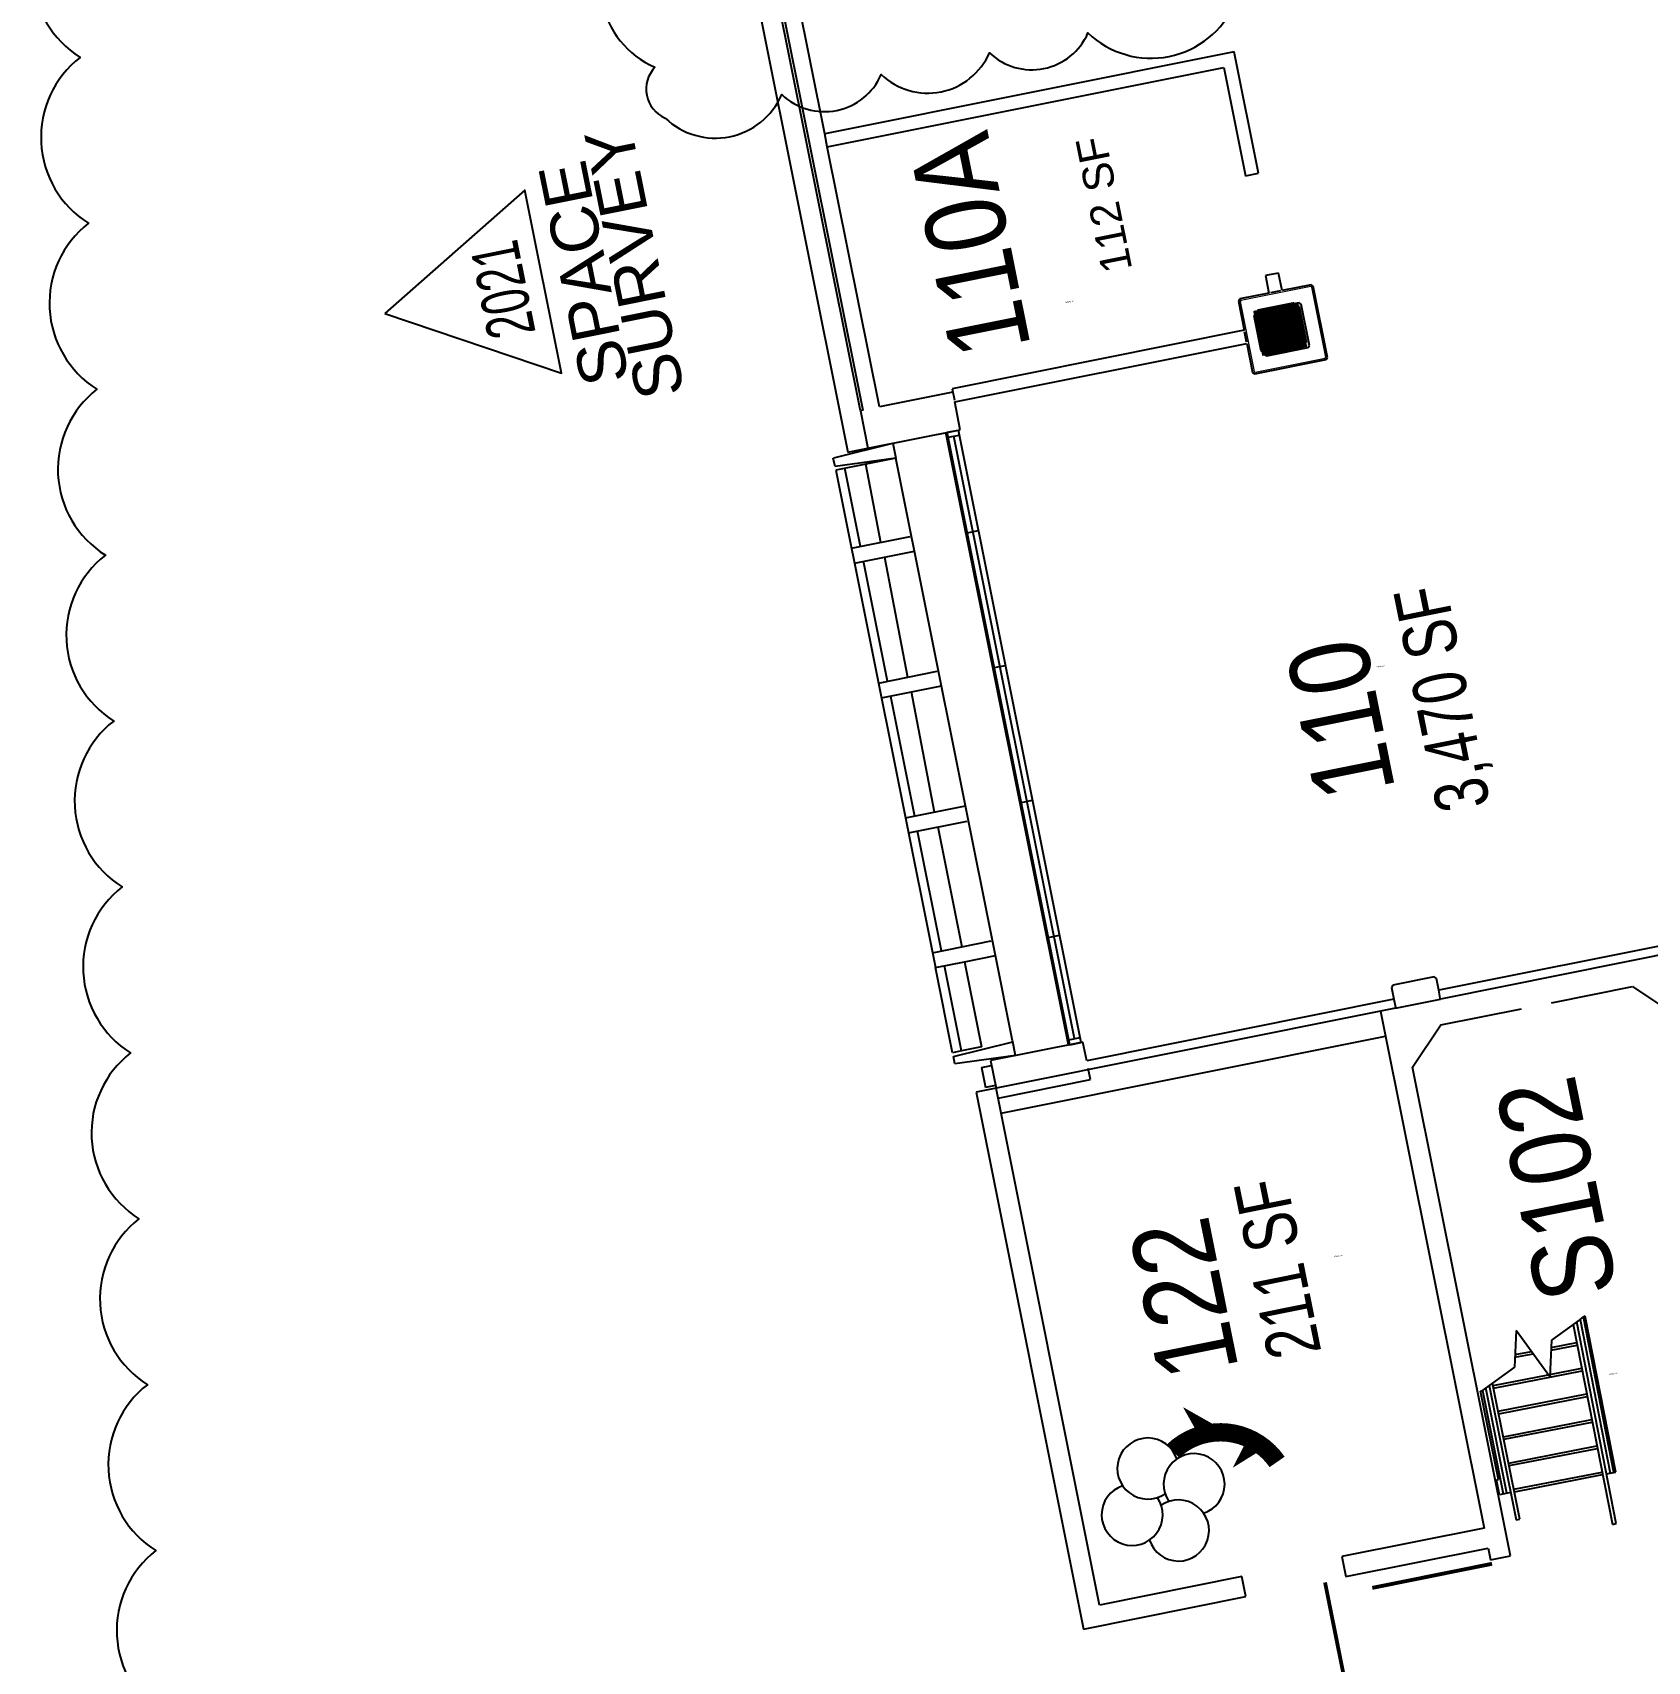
# Model space of a CAD drawing. Header units: inches. Extents: x 69200890 to 69205124, y 27678531 to 27681974.
# Drawn here: x 69201043 to 69201677, y 27679688 to 27680327 of the extents above; entities that cross this region are included whole.
import ezdxf
from ezdxf.enums import TextEntityAlignment as Align

# ---------------------------------------------------------------- set-up
doc = ezdxf.new("R2010")
doc.units = ezdxf.units.IN
doc.header["$LTSCALE"] = 10
doc.header["$MEASUREMENT"] = 0
doc.layers.get('0').update_dxf_attribs({"linetype": 'CONTINUOUS'})
for name, color, linetype in [('A-COLS', 5, 'CONTINUOUS'), ('A-DOOR', 2, 'CONTINUOUS'), ('A-FLOR', 3, 'CONTINUOUS'), ('A-GLAZ', 1, 'CONTINUOUS'), ('A-IDEN-ICON', 4, 'CONTINUOUS'), ('A-IDEN-RNUM', 7, 'CONTINUOUS'), ('A-IDEN-SNUM', 4, 'CONTINUOUS'), ('A-IDEN-VNUM', 4, 'CONTINUOUS'), ('A-WALL', 5, 'CONTINUOUS'), ('AREA-TEXT', 3, 'CONTINUOUS')]:
    doc.layers.add(name, color=color, linetype=linetype)
doc.layers.add('A-REV', color=1, linetype='CONTINUOUS', true_color=0xff0000)
doc.layers.add('A-ROOF', color=132, linetype='CONTINUOUS', lineweight=13)
doc.styles.add('Arial', font='arial.ttf')
doc.styles.add('CP_AREA', font='arial.ttf', dxfattribs={"height": 15})
doc.styles.add('CP_IDENTEXT', font='arial.ttf', dxfattribs={"height": 1})
doc.styles.add('CP_ROOMSNUMBER', font='arial.ttf', dxfattribs={"height": 1})
doc.styles.add('CP_ROOMVNUMBER', font='arial.ttf', dxfattribs={"width": 0.85, "height": 0.075})

# ---------------------------------------------------------------- blocks, each defined once
blk = doc.blocks.new('CPGRNDS')
at = {"const_width": 7.2}
blk.add_lwpolyline([(10.63, -0.32, -0.459437), (-1.55, -39.59, 2.614735)], format="xyb", dxfattribs=at)
for points in [[(16.08, -14.72, 7.2, 0, 0), (26.86, -7.58, 0, 0, 0)], [(7.26, -32.51, 7.2, 0, 0), (-0.36, -22.07, 0, 0, 0)]]:
    blk.add_lwpolyline(points, format="xyseb")
for centre, start, end in [((-10.71, 20.31), 6.8699, 293.1301), ((5.91, 10.71), 276.8699, 203.1301), ((-20.31, 3.69), 96.8699, 23.1301), ((-3.69, -5.91), 186.8699, 113.1301)]:
    blk.add_arc(centre, 12, start, end)
blk = doc.blocks.new('COL')
at = {"layer": 'A-COLS', "const_width": 18}
blk.add_lwpolyline([(0, 9), (0, -9)], dxfattribs=at)
at = {"layer": 'A-COLS'}
blk.add_lwpolyline([(9, 7), (9, -7), (7, -9), (-7, -9), (-9, -7), (-9, 7), (-7, 9), (7, 9)], close=True, dxfattribs=at)
blk = doc.blocks.new('Space Revision')
at = {"layer": 'A-REV', "transparency": 16777216}
blk.add_lwpolyline([(0, 63.44), (-36.63, 0), (36.63, 0)], close=True, dxfattribs=at)
at = {"layer": 'A-REV', "transparency": 16777216, "insert": (0, -6.85), "char_height": 18.75, "attachment_point": 2, "line_spacing_factor": 0.65, "style": 'Arial'}
blk.add_mtext_dynamic_manual_height_columns('SPACE\\PSURVEY', width=30.9776, gutter_width=0.0182, heights=[0], dxfattribs=at)
at = {"layer": 'A-REV', "style": 'Arial', "flags": 1}
blk.add_attdef('UPDATES', text='', height=18.75, dxfattribs=at).set_placement((37.47, 27.09), align=Align.TOP_LEFT)
at = {"layer": 'A-REV', "transparency": 16777216, "style": 'Arial', "width": 0.65}
blk.add_attdef('YEAR', text='', height=18.75, dxfattribs=at).set_placement((0, 16.15), align=Align.MIDDLE_CENTER)

msp = doc.modelspace()

# ---------------------------------------------------------------- hatches: boundary and pattern name
at = {"layer": 'A-COLS', "lineweight": 5}
msp.add_hatch(color=256, dxfattribs=at).paths.add_polyline_path([(69201543.52, 27680203.49), (69201544.1, 27680204.37), (69201540.86, 27680220.55), (69201539.98, 27680221.14), (69201523.8, 27680217.9), (69201523.21, 27680217.01), (69201526.46, 27680200.83), (69201527.34, 27680200.25)])

# ---------------------------------------------------------------- linework, layer by layer
at = {"layer": 'A-COLS'}
for p, q in [((69201523.8, 27680217.9), (69201523.21, 27680217.01)), ((69201523.21, 27680217.01), (69201526.46, 27680200.83)), ((69201539.98, 27680221.14), (69201523.8, 27680217.9)), ((69201540.86, 27680220.55), (69201539.98, 27680221.14)), ((69201544.1, 27680204.37), (69201540.86, 27680220.55)), ((69201527.34, 27680200.25), (69201543.52, 27680203.49)), ((69201543.52, 27680203.49), (69201544.1, 27680204.37)), ((69201526.46, 27680200.83), (69201527.34, 27680200.25))]:
    msp.add_line(p, q, dxfattribs=at)
at = {"layer": 'A-DOOR'}
for points in [[(69201615.77, 27679725.98, 1.5, 1.5, 0), (69201568.72, 27679716.51, 0, 0, 0), (69201568.86, 27679715.78, 0, 0, 0.414214), (69201626.56, 27679679.95, 0, 0, 0.414214)], [(69201550.18, 27679718.65, 1.5, 1.5, 0), (69201559.64, 27679671.59, 0, 0, 0), (69201558.91, 27679671.45, 0, 0, -0.414214), (69201503.56, 27679710.81, 0, 0, -0.414214)]]:
    msp.add_lwpolyline(points, format="xyseb", dxfattribs=at)
at = {"layer": 'A-FLOR'}
for p, q in [((69201648.56, 27679820.63), (69201639.12, 27679813.75)), ((69201650.34, 27679821.92), (69201649, 27679820.95)), ((69201625.22, 27679817.56), (69201624.56, 27679803.17)), ((69201638.46, 27679799.36), (69201625.22, 27679817.56)), ((69201639.12, 27679813.75), (69201638.46, 27679799.36)), ((69201624.74, 27679807.06), (69201631.85, 27679808.45)), ((69201624.79, 27679808.09), (69201631.2, 27679809.34)), ((69201638.94, 27679809.83), (69201649.25, 27679811.84)), ((69201638.98, 27679810.86), (69201649.06, 27679812.82)), ((69201624.56, 27679803.17), (69201611.77, 27679793.86)), ((69201616.2, 27679795.96), (69201637.86, 27679800.18)), ((69201616.39, 27679794.98), (69201651.21, 27679801.77)), ((69201638.5, 27679800.31), (69201651.02, 27679802.75)), ((69201618.22, 27679785.89), (69201652.99, 27679792.67)), ((69201618.41, 27679784.91), (69201653.18, 27679791.69)), ((69201620.23, 27679775.83), (69201654.95, 27679782.6)), ((69201620.43, 27679774.85), (69201655.14, 27679781.62)), ((69201622.3, 27679765.52), (69201656.96, 27679772.28)), ((69201622.49, 27679764.54), (69201657.15, 27679771.3)), ((69201624.36, 27679755.22), (69201658.97, 27679761.97)), ((69201624.56, 27679754.24), (69201659.17, 27679760.99))]:
    msp.add_line(p, q, dxfattribs=at)
at = {"layer": 'A-FLOR', "lineweight": -3}
for p, q in [((69201649, 27679820.95), (69201647.66, 27679819.97)), ((69201647.66, 27679819.97), (69201663, 27679741.43)), ((69201664.47, 27679741.78), (69201649, 27679820.95)), ((69201650.34, 27679821.92), (69201651.68, 27679822.89)), ((69201650.34, 27679821.92), (69201662.11, 27679761.56)), ((69201651.68, 27679822.89), (69201651.9, 27679823.06)), ((69201663.58, 27679761.85), (69201651.68, 27679822.89)), ((69201652.39, 27679823.15), (69201651.9, 27679823.06)), ((69201664.32, 27679761.99), (69201652.39, 27679823.15)), ((69201611.28, 27679793.77), (69201611.77, 27679793.86)), ((69201611.77, 27679793.86), (69201612, 27679794.03)), ((69201613.33, 27679795), (69201612, 27679794.03)), ((69201612, 27679794.03), (69201620.14, 27679753.38)), ((69201621.61, 27679753.67), (69201613.33, 27679795)), ((69201614.67, 27679795.97), (69201625.24, 27679743.22)), ((69201626.71, 27679743.51), (69201616, 27679796.94)), ((69201618.24, 27679759.06), (69201611.28, 27679793.77)), ((69201660.64, 27679761.27), (69201664.32, 27679761.99)), ((69201617.5, 27679758.91), (69201618.24, 27679759.06)), ((69201618.67, 27679753.08), (69201617.5, 27679758.91)), ((69201623.09, 27679753.95), (69201618.67, 27679753.08)), ((69201625.24, 27679743.22), (69201626.71, 27679743.51)), ((69201663, 27679741.43), (69201664.47, 27679741.78))]:
    msp.add_line(p, q, dxfattribs=at)
at = {"layer": 'A-GLAZ', "lineweight": -3}
for p, q in [((69201401.78, 27680170.25), (69201406.2, 27680171.13)), ((69201357.28, 27680160.2), (69201380.46, 27680165.98)), ((69201380.46, 27680165.98), (69201381.63, 27680160.14)), ((69201357.81, 27680156.85), (69201356.99, 27680160.13)), ((69201381.63, 27680160.14), (69201357.81, 27680156.85)), ((69201381.63, 27680160.14), (69201358.1, 27680155.42)), ((69201420.77, 27679964.77), (69201381.63, 27680160.14)), ((69201358.1, 27680155.42), (69201397.23, 27679960.05)), ((69201367.73, 27680125.44), (69201361.59, 27680156.12)), ((69201375.75, 27680127.04), (69201369.86, 27680157.78)), ((69201364.24, 27680124.74), (69201387.26, 27680129.35)), ((69201365.41, 27680118.9), (69201388.95, 27680123.61)), ((69201377.18, 27680121.25), (69201386.17, 27680074.06)), ((69201378.34, 27680072.49), (69201368.9, 27680119.6)), ((69201374.85, 27680071.79), (69201397.87, 27680076.4)), ((69201376.02, 27680065.95), (69201399.55, 27680070.66)), ((69201379.51, 27680066.65), (69201388.95, 27680019.54)), ((69201396.78, 27680021.11), (69201387.79, 27680068.31)), ((69201385.46, 27680018.84), (69201408.99, 27680023.56)), ((69201386.63, 27680013), (69201409.65, 27680017.61)), ((69201399.55, 27679966.59), (69201390.12, 27680013.7)), ((69201398.14, 27680015.31), (69201407.58, 27679968.2)), ((69201396.06, 27679965.89), (69201419.09, 27679970.51)), ((69201397.23, 27679960.05), (69201408.55, 27679962.32)), ((69201407.42, 27679927.33), (69201400.72, 27679960.75)), ((69201408.55, 27679962.32), (69201420.77, 27679964.77)), ((69201408.55, 27679962.32), (69201415.25, 27679928.9)), ((69201427.46, 27679931.35), (69201420.77, 27679964.77)), ((69201403.93, 27679926.63), (69201397.23, 27679960.05)), ((69201404.22, 27679925.2), (69201427.56, 27679930.86)), ((69201415.25, 27679928.9), (69201407.42, 27679927.33)), ((69201427.56, 27679930.86), (69201427.44, 27679931.36)), ((69201428.63, 27679925.51), (69201427.56, 27679930.86)), ((69201449.57, 27679931.74), (69201453.98, 27679932.62)), ((69201407.42, 27679927.33), (69201403.93, 27679926.63)), ((69201404.81, 27679922.22), (69201404.22, 27679925.2)), ((69201428.63, 27679925.51), (69201404.81, 27679922.22))]:
    msp.add_line(p, q, dxfattribs=at)
at = {"layer": 'A-GLAZ'}
for p, q in [((69201454.37, 27679930.66), (69201406.2, 27680171.13)), ((69201449.96, 27679929.78), (69201401.78, 27680170.25)), ((69201402.18, 27680168.29), (69201406.59, 27680169.17)), ((69201451.77, 27679932.18), (69201404.38, 27680168.73)), ((69201409.69, 27680130.78), (69201414.1, 27680131.67)), ((69201420.3, 27680077.84), (69201424.71, 27680078.72)), ((69201430.91, 27680024.89), (69201435.32, 27680025.77)), ((69201441.51, 27679971.94), (69201445.92, 27679972.82)), ((69201449.96, 27679929.78), (69201454.37, 27679930.66))]:
    msp.add_line(p, q, dxfattribs=at)
at = {"layer": 'A-REV'}
for points in [[(69201058.01, 27680382.61, 0.520567), (69201061.31, 27680317.47, 0.520567), (69201064.61, 27680252.32, 0.520567), (69201067.92, 27680187.17, 0.520567), (69201071.22, 27680122.02, 0.520567), (69201074.52, 27680056.88, 0.520567), (69201077.83, 27679991.73, 0.520567), (69201081.13, 27679926.58, 0.520567), (69201084.43, 27679861.44, 0.520567), (69201087.74, 27679796.29, 0.520567), (69201091.04, 27679731.14, 0.520567), (69201094.34, 27679665.99, 0.520567)], [(69201275.39, 27680371.4, 0.520567), (69201287.02, 27680313.56, 0.520567), (69201291.02, 27680293.64, 0.520567), (69201336.87, 27680302.86, 0.520567), (69201375.91, 27680310.71, 0.520567), (69201418.39, 27680319.25, 0.520567), (69201457.09, 27680327.03, 0.520567), (69201514.76, 27680338.63, 0.520567)]]:
    msp.add_lwpolyline(points, format="xyb", dxfattribs=at)
at = {"layer": 'A-ROOF'}
for p, q in [((69201380.46, 27680165.98), (69201380.56, 27680165.49)), ((69201381.53, 27680160.63), (69201381.63, 27680160.14)), ((69201387.78, 27680129.45), (69201387.87, 27680128.96)), ((69201388.85, 27680124.1), (69201388.95, 27680123.61)), ((69201398.38, 27680076.5), (69201398.48, 27680076.01)), ((69201399.45, 27680071.15), (69201399.55, 27680070.66)), ((69201408.99, 27680023.56), (69201409.09, 27680023.07)), ((69201410.06, 27680018.21), (69201410.16, 27680017.72)), ((69201419.6, 27679970.61), (69201419.7, 27679970.12)), ((69201420.67, 27679965.26), (69201420.77, 27679964.77)), ((69201427.46, 27679931.35), (69201427.56, 27679930.86))]:
    msp.add_line(p, q, dxfattribs=at)
at = {"layer": 'A-WALL'}
for p, q in [((69201176.84, 27681090.75), (69201362.81, 27680162.44)), ((69201367.71, 27680178.72), (69201186.25, 27681084.47)), ((69201187.23, 27681084.67), (69201368.69, 27680178.92)), ((69201353.7, 27680287.46), (69201238.37, 27680863.15)), ((69201354.73, 27680282.32), (69201353.7, 27680287.46)), ((69201375.18, 27680180.22), (69201354.73, 27680282.32)), ((69201532.67, 27680225.79), (69201528.75, 27680225.01)), ((69201518.56, 27680209.71), (69201519.34, 27680205.78)), ((69201519.34, 27680205.78), (69201518.56, 27680209.71)), ((69201403.99, 27680185.99), (69201375.18, 27680180.22)), ((69201368.69, 27680178.92), (69201367.71, 27680178.72)), ((69201367.71, 27680178.72), (69201370.65, 27680164.01)), ((69201406.93, 27680171.28), (69201404.75, 27680182.19)), ((69201370.65, 27680164.01), (69201406.93, 27680171.28)), ((69201449.47, 27679929.68), (69201401.29, 27680170.15)), ((69201362.81, 27680162.44), (69201370.65, 27680164.01)), ((69201841.92, 27680000.65), (69201594.83, 27679951.15)), ((69201842.61, 27679997.22), (69201595.52, 27679947.72)), ((69201593.02, 27679956.4), (69201576.84, 27679953.16)), ((69201593.9, 27679955.81), (69201593.02, 27679956.4)), ((69201594.83, 27679951.15), (69201593.9, 27679955.81)), ((69201577.18, 27679947.62), (69201456.58, 27679923.46)), ((69201576.84, 27679953.16), (69201576.25, 27679952.27)), ((69201576.25, 27679952.27), (69201577.18, 27679947.62)), ((69201577.18, 27679947.62), (69201577.8, 27679944.55)), ((69201577.87, 27679944.18), (69201595.52, 27679947.72)), ((69201595.45, 27679948.09), (69201594.83, 27679951.15)), ((69201595.52, 27679947.72), (69201595.45, 27679948.09)), ((69201639.16, 27679946.26), (69201670.88, 27679952.62)), ((69201670.88, 27679952.62), (69201687.53, 27679941.53)), ((69201577.87, 27679944.18), (69201413.14, 27679911.18)), ((69201571.99, 27679943.01), (69201612.66, 27679739.98)), ((69201577.8, 27679944.55), (69201577.87, 27679944.18)), ((69201595.66, 27679937.55), (69201627.39, 27679943.91)), ((69201584.57, 27679920.91), (69201595.66, 27679937.55)), ((69201455.11, 27679930.81), (69201418.83, 27679923.54)), ((69201422.95, 27679902.95), (69201573.95, 27679933.2)), ((69201456.58, 27679923.46), (69201455.11, 27679930.81)), ((69201418.83, 27679923.54), (69201420.99, 27679912.76)), ((69201415.3, 27679920.79), (69201419.22, 27679921.58)), ((69201415.3, 27679920.79), (69201416.87, 27679912.95)), ((69201421.77, 27679908.83), (69201458.05, 27679916.1)), ((69201458.05, 27679916.1), (69201457.19, 27679920.39)), ((69201623, 27679729.11), (69201584.57, 27679920.91)), ((69201413.14, 27679911.18), (69201455.39, 27679700.32)), ((69201420.79, 27679913.74), (69201416.87, 27679912.95)), ((69201461.66, 27679709.73), (69201420.99, 27679912.76)), ((69201612.66, 27679739.98), (69201556.77, 27679728.79)), ((69201558.34, 27679720.94), (69201614.23, 27679732.14)), ((69201614.23, 27679732.14), (69201615.15, 27679727.54)), ((69201556.77, 27679728.79), (69201558.34, 27679720.94)), ((69201615.15, 27679727.54), (69201623, 27679729.11)), ((69201517.55, 27679720.93), (69201461.66, 27679709.73)), ((69201519.12, 27679713.09), (69201517.55, 27679720.93)), ((69201455.39, 27679700.32), (69201519.12, 27679713.09))]:
    msp.add_line(p, q, dxfattribs=at)
at = {"layer": 'A-WALL', "lineweight": 25}
for p, q in [((69201514.5, 27680319.68), (69201353.7, 27680287.46)), ((69201524.05, 27680272), (69201514.5, 27680319.68)), ((69201354.73, 27680282.32), (69201510.39, 27680313.5)), ((69201510.39, 27680313.5), (69201518.91, 27680270.97)), ((69201518.91, 27680270.97), (69201524.05, 27680272)), ((69201531.91, 27680232.78), (69201526.76, 27680231.75)), ((69201526.76, 27680231.75), (69201528.14, 27680224.88)), ((69201533.29, 27680225.92), (69201531.91, 27680232.78)), ((69201516.74, 27680222.6), (69201516.15, 27680221.72)), ((69201528.14, 27680224.88), (69201516.74, 27680222.6)), ((69201544.69, 27680228.2), (69201533.29, 27680225.92)), ((69201545.57, 27680227.61), (69201544.69, 27680228.2)), ((69201551.17, 27680199.67), (69201545.57, 27680227.61)), ((69201516.15, 27680221.72), (69201518.44, 27680210.32)), ((69201518.44, 27680210.32), (69201403.72, 27680187.34)), ((69201404.75, 27680182.19), (69201519.47, 27680205.17)), ((69201519.47, 27680205.17), (69201521.75, 27680193.77)), ((69201522.63, 27680193.19), (69201550.58, 27680198.78)), ((69201550.58, 27680198.78), (69201551.17, 27680199.67)), ((69201521.75, 27680193.77), (69201522.63, 27680193.19)), ((69201403.72, 27680187.34), (69201404.62, 27680182.8))]:
    msp.add_line(p, q, dxfattribs=at)
at = {"layer": 'A-WALL', "lineweight": 9}
for p, q in [((69201544.55, 27680227.54), (69201517.12, 27680222.04)), ((69201545.01, 27680227.23), (69201544.55, 27680227.54)), ((69201550.5, 27680199.8), (69201545.01, 27680227.23)), ((69201517.12, 27680222.04), (69201516.82, 27680221.59)), ((69201516.82, 27680221.59), (69201522.31, 27680194.15)), ((69201522.76, 27680193.85), (69201550.2, 27680199.35)), ((69201550.2, 27680199.35), (69201550.5, 27680199.8)), ((69201522.31, 27680194.15), (69201522.76, 27680193.85))]:
    msp.add_line(p, q, dxfattribs=at)

# ---------------------------------------------------------------- block references
at = {"rotation": 11.36903025436198}
msp.add_blockref('COL', (69201532.56, 27680210.84), dxfattribs=at)
at = {"layer": 'A-IDEN-ICON', "rotation": 101.3690302236795}
msp.add_blockref('CPGRNDS', (69201492.25, 27679759.69), dxfattribs=at)
at = {"layer": 'A-REV', "rotation": 101.3690302543619}
msp.add_blockref('Space Revision', (69201243.15, 27680229.39), dxfattribs=at).add_auto_attribs({'YEAR': '2021'})

# ---------------------------------------------------------------- texts
at = {"layer": 'A-IDEN-RNUM', "style": 'CP_ROOMSNUMBER'}
for s, p in [('0110-A0', (69201448.97, 27680221.47)), ('0110-00', (69201571.2, 27680078.36)), ('0122-00', (69201554.58, 27679846.81))]:
    msp.add_text(s, height=0.36, rotation=11.36903, dxfattribs=at).set_placement(p, align=Align.MIDDLE_CENTER)
msp.add_text('S102-00', height=0.36, rotation=11.36903, dxfattribs=at).set_placement((69201662.54, 27679800.6), align=Align.MIDDLE)
at = {"layer": 'A-IDEN-SNUM', "style": 'CP_ROOMSNUMBER'}
for s, p in [('03500110A0', (69201449.97, 27680221.47)), ('0350011000', (69201572.2, 27680078.36)), ('0350012200', (69201555.58, 27679846.81))]:
    msp.add_text(s, height=0.36, rotation=11.36903, dxfattribs=at).set_placement(p, align=Align.MIDDLE_CENTER)
msp.add_text('0350S10200', height=0.36, rotation=11.36903, dxfattribs=at).set_placement((69201663.54, 27679800.6), align=Align.MIDDLE)
at = {"layer": 'A-IDEN-VNUM', "style": 'CP_ROOMVNUMBER', "width": 0.85}
for s, p in [('110A', (69201410.65, 27680243.47)), ('110', (69201556.25, 27680057.42)), ('S102', (69201641.11, 27679873.01)), ('122', (69201494.73, 27679829.97))]:
    msp.add_text(s, height=31.5, rotation=101.37, dxfattribs=at).set_placement(p, align=Align.MIDDLE_CENTER)
at = {"layer": 'AREA-TEXT', "style": 'CP_AREA', "width": 0.75}
for s, p in [('3,470 SF', (69201596.03, 27680065.76)), ('211 SF', (69201531.5, 27679841.94))]:
    msp.add_text(s, height=21, rotation=101.37, dxfattribs=at).set_placement(p, align=Align.MIDDLE_CENTER)
at = {"layer": 'AREA-TEXT', "lineweight": -3, "insert": (69201462.77, 27680231.94), "char_height": 12, "attachment_point": 1, "rotation": 101.37, "style": 'CP_IDENTEXT'}
msp.add_mtext('112 SF', dxfattribs=at)

doc.saveas('drawing.dxf')
